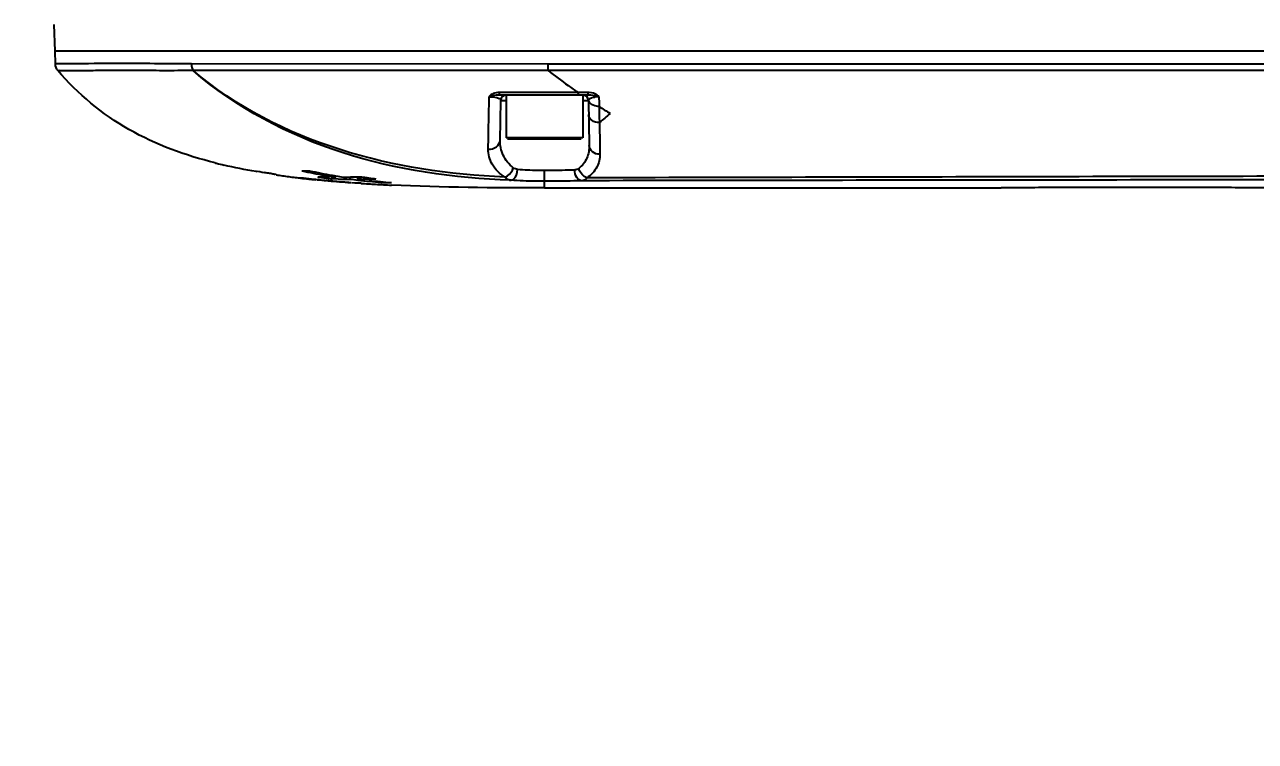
# Model space of a CAD drawing. Header units: millimetres. Extents: x 5828 to 6704, y 123 to 421.
# Drawn here: x 6584.78 to 6592.28, y 226.99 to 231.36 of the extents above; entities that cross this region are included whole.
import ezdxf

# ---------------------------------------------------------------- set-up
doc = ezdxf.new("R2010")
doc.units = ezdxf.units.MM
for name, color, linetype in [('外形图', 7, 'Continuous'), ('尺寸标注', 7, 'Continuous'), ('运动范围', 7, 'Continuous')]:
    doc.layers.add(name, color=color, linetype=linetype)
doc.styles.add('微软雅黑', font='msyh.ttc', dxfattribs={"height": 1.5})
doc.dimstyles.new('尺寸标注_1_15比例', dxfattribs={"dimtxt": 1.5, "dimasz": 1.25, "dimexe": 0.5, "dimexo": 0.4, "dimgap": 0.5, "dimtad": 1, "dimdec": 1, "dimlfac": 15, "dimdsep": 46, "dimtxsty": '微软雅黑', "dimcen": 0.09, "dimadec": 0, "dimazin": 0, "dimtp": 0.01, "dimtm": 0.01, "dimtfac": 1, "dimtdec": 1, "dimtofl": 0, "dimtmove": 0, "dimatfit": 3, "dimfxl": 1, "dimtolj": 1, "dimarcsym": 0})

# ---------------------------------------------------------------- blocks, each defined once
blk = doc.blocks.new('*D965')
at = {"layer": 'Defpoints', "color": 0}
for p in [(6560.7519, 234.3658), (6606.9481, 234.3718), (6651.9644, 234.3658), (6642.7754, 228.0485), (6600.0932, 223.893)]:
    blk.add_point(p, dxfattribs=at)
at = {"layer": '尺寸标注', "color": 0, "lineweight": -2}
blk.add_arc((6606.9821, 234.3658), 12.5355, 185.71574, 344.27495, dxfattribs=at)
at = {"layer": '尺寸标注', "color": 0}
for points in [[(6594.717, 233.1277), (6594.3009, 233.107), (6594.4466, 234.3658)], [(6619.2515, 230.922), (6618.8453, 231.0148), (6619.3268, 232.187)]]:
    blk.add_solid(points, dxfattribs=at)
at = {"layer": '尺寸标注', "color": 0, "insert": (6606.0001, 223.1523), "char_height": 1.5, "attachment_point": 5, "rotation": 354.99535, "style": '微软雅黑'}
blk.add_mtext('\\A1;+\\A1;170%%d', dxfattribs=at)

msp = doc.modelspace()

# ---------------------------------------------------------------- linework, layer by layer
at = {"layer": '外形图'}
for p, q in [((6584.9558, 231.3616), (6584.961, 231.1991)), ((6584.961, 231.1991), (6584.9635, 231.1224)), ((6599.6674, 231.1991), (6584.961, 231.1991)), ((6585.0604, 231.1226), (6584.9635, 231.1224)), ((6587.97, 231.1212), (6585.7943, 231.1217)), ((6587.7141, 230.9473), (6587.6722, 230.9473)), ((6588.2132, 230.9325), (6587.6753, 230.9325)), ((6587.7148, 230.9325), (6587.7148, 230.6725)), ((6588.1724, 230.9477), (6588.1523, 230.9477)), ((6588.2125, 230.9478), (6588.1724, 230.9477)), ((6588.1814, 230.9325), (6588.1814, 230.6725)), ((6587.6081, 230.811), (6587.6096, 230.9004)), ((6587.6096, 230.9004), (6587.61, 230.9222)), ((6587.6766, 230.6558), (6587.6809, 230.8997)), ((6587.6809, 230.8997), (6587.7148, 230.8997)), ((6588.1814, 230.8997), (6588.2153, 230.8997)), ((6588.2153, 230.8997), (6588.2202, 230.6242)), ((6588.2797, 230.9219), (6588.2804, 230.8819)), ((6588.2804, 230.8819), (6588.2807, 230.8623)), ((6588.2807, 230.8623), (6588.2812, 230.8292)), ((6587.6064, 230.7067), (6587.6081, 230.811)), ((6588.2812, 230.8292), (6588.2818, 230.7971)), ((6588.2818, 230.7971), (6588.2823, 230.7644)), ((6588.2823, 230.7644), (6588.2846, 230.6251)), ((6588.1814, 230.6725), (6587.7148, 230.6725)), ((6587.7214, 230.6658), (6588.1705, 230.6658)), ((6588.2846, 230.6252), (6588.2855, 230.571)), ((6586.1966, 230.4642), (6586.1885, 230.4656)), ((6586.1966, 230.4642), (6586.1886, 230.4662)), ((6586.1966, 230.4642), (6586.1966, 230.4682)), ((6586.2641, 230.4557), (6586.2379, 230.4605)), ((6586.3107, 230.4495), (6586.3107, 230.4459)), ((6586.4268, 230.4303), (6586.4284, 230.4301)), ((6586.4268, 230.4303), (6586.4284, 230.4301)), ((6586.4616, 230.4274), (6586.469, 230.4272)), ((6586.4616, 230.4274), (6586.4671, 230.4272)), ((6586.4671, 230.4272), (6586.469, 230.4271)), ((6586.5498, 230.4169), (6586.5441, 230.4173)), ((6586.6289, 230.4099), (6586.6184, 230.4109)), ((6586.6289, 230.4099), (6586.6184, 230.4108)), ((6586.6531, 230.4213), (6586.6531, 230.4326)), ((6586.6895, 230.4206), (6586.6531, 230.4213)), ((6586.6742, 230.4209), (6586.6531, 230.4213)), ((6586.6895, 230.4206), (6586.6742, 230.4209)), ((6586.6744, 230.4324), (6586.6744, 230.4402)), ((6586.7627, 230.4201), (6586.7627, 230.4343)), ((6586.766, 230.3999), (6586.766, 230.3987)), ((6586.8093, 230.4338), (6586.8309, 230.4343)), ((6586.8096, 230.4202), (6586.8096, 230.4343)), ((6586.831, 230.4204), (6586.8096, 230.4202)), ((6586.831, 230.4204), (6586.8096, 230.4202)), ((6587.9481, 230.3658), (6587.9481, 230.472)), ((6586.8288, 230.3946), (6586.771, 230.3976)), ((6586.7911, 230.3962), (6586.771, 230.3976)), ((6586.8083, 230.395), (6586.7911, 230.3962)), ((6586.8287, 230.3937), (6586.8083, 230.395)), ((6587.9481, 230.3658), (6590.7322, 230.3658)), ((6591.8148, 230.3687), (6591.2814, 230.3687))]:
    msp.add_line(p, q, dxfattribs=at)
for centre, radius, start, end in [((6585.0301, 231.1245), 0.0667, 181.8549, 220.74623), ((6590.199, 233.9256), 3.6132, 231.91304, 234.32271), ((6587.7142, 230.8991), 0.0333, 90, 179), ((6590.512, 234.3581), 4.1471, 234.29547, 235.32083), ((6588.7498, 230.9577), 0.5975, 180.96239, 181.75227), ((6588.182, 230.8991), 0.0333, 1, 90), ((6588.7808, 230.9578), 0.5684, 181.01151, 181.84505), ((6588.2126, 230.821), 0.1268, 86.2534, 90.03224), ((6588.2794, 230.7375), 0.1844, 89.87854, 97.95476), ((6590.5385, 234.389), 4.1876, 237.37269, 238.461), ((6590.09, 228.6934), 2.7489, 129.32063, 131.11593), ((6586.6506, 233.3154), 2.8859, 255.74, 255.9075), ((6586.6753, 233.4148), 2.9883, 255.9118, 256.80029), ((6586.9495, 234.6937), 4.292, 259.89764, 261.4403), ((6587.0066, 235.1913), 4.7961, 261.65733, 262.122), ((6587.0399, 235.4318), 5.039, 262.12192, 262.56601), ((6587.0731, 235.6864), 5.2957, 262.56594, 262.99035), ((6587.0947, 235.871), 5.4815, 262.96313, 263.27085), ((6586.4829, 230.8931), 0.4662, 263.27654, 267.37269), ((6587.1197, 236.083), 5.695, 263.27082, 263.56833), ((6586.4373, 234.9288), 4.4587, 270.39871, 271.00205), ((6587.1104, 233.3976), 2.997, 257.62972, 260.3094), ((6586.4838, 230.9126), 0.4857, 268.24595, 269.40833), ((6587.1685, 236.3294), 5.9426, 263.33531, 263.96886), ((6587.1447, 236.3046), 5.9179, 263.56831, 263.85591), ((6586.9242, 234.1551), 3.7573, 263.69142, 263.88938), ((6587.1247, 233.2097), 2.8058, 257.45651, 258.89356), ((6587.0517, 235.3508), 4.9597, 263.89519, 264.2307), ((6587.2076, 236.6961), 6.3114, 263.96548, 264.23517), ((6587.2288, 237.0227), 6.64, 264.22951, 264.72598), ((6586.6635, 234.8331), 4.4006, 268.71523, 269.18842), ((6587.1358, 234.2335), 3.8427, 261.45494, 261.89887), ((6587.2583, 237.206), 6.8239, 264.24243, 265.04956), ((6587.1785, 233.4837), 3.0851, 258.89284, 260.18925), ((6587.1598, 234.402), 4.0128, 261.89882, 262.32303), ((6586.6697, 235.2718), 4.8394, 269.1882, 269.62055), ((6587.1918, 233.8628), 3.4692, 260.27666, 261.42184), ((6587.1838, 234.5798), 4.1923, 262.32297, 262.72831), ((6587.2879, 237.6706), 7.2905, 264.81383, 265.35244), ((6587.2145, 233.6888), 3.2933, 260.17992, 260.58168), ((6587.3347, 238.0872), 7.7083, 265.04884, 265.7694), ((6587.2415, 233.8529), 3.4597, 260.58493, 261.35177), ((6586.7679, 236.0398), 5.6197, 269.20043, 269.94663), ((6587.3424, 238.3398), 7.962, 265.35219, 265.84901), ((6586.6605, 237.7676), 7.3353, 270.47524, 271.16281), ((6587.3083, 234.6964), 4.311, 262.72849, 263.34791), ((6587.3347, 234.9205), 4.5367, 263.34492, 263.59025), ((6587.3714, 235.2528), 4.8709, 263.59765, 264.44498), ((6587.3879, 233.9985), 3.6075, 261.11755, 262.53431), ((6586.7514, 239.2361), 8.8161, 270.51685, 271.08998), ((6587.4124, 235.1827), 4.8005, 263.61055, 264.43436), ((6587.428, 235.834), 5.4549, 264.44378, 265.16959), ((6587.4676, 235.7495), 5.3701, 264.43381, 265.1715), ((6587.4501, 240.0404), 9.6667, 266.31475, 266.84135), ((6587.5171, 241.2592), 10.8874, 266.84231, 267.35574), ((6586.9831, 238.549), 8.1506, 269.89857, 270.22859)]:
    msp.add_arc(centre, radius, start, end, dxfattribs=at)
for points, knots in [([(6585.8052, 231.0813), (6585.7435, 231.081), (6585.627, 231.0808), (6585.463, 231.0812), (6585.3212, 231.0814), (6585.2033, 231.081), (6585.1205, 231.0805), (6585.0669, 231.0805), (6585.0365, 231.0804), (6585.0128, 231.0809), (6584.9954, 231.0802), (6584.9857, 231.0819), (6584.9805, 231.0803), (6584.9796, 231.081)], [0, 0, 0, 0, 0.223976, 0.423478, 0.595879, 0.739114, 0.852074, 0.896882, 0.933752, 0.96259, 0.983306, 0.995806, 1, 1, 1, 1]), ([(6585.9397, 230.5184), (6585.7575, 230.5647), (6585.3986, 230.693), (6585.1021, 230.9388), (6584.9796, 231.081)], [0, 0, 0, 0, 0.500345, 1, 1, 1, 1]), ([(6585.7943, 231.1217), (6585.6439, 231.123), (6585.3993, 231.1254), (6585.1546, 231.1233), (6585.0604, 231.1226)], [0, 0, 0, 0, 0.614721, 1, 1, 1, 1]), ([(6587.7416, 230.4132), (6587.3949, 230.4259), (6586.7004, 230.5222), (6586.0664, 230.8547), (6585.8052, 231.0813)], [0, 0, 0, 0, 0.500784, 1, 1, 1, 1]), ([(6587.9702, 231.0817), (6587.7702, 231.0804), (6587.378, 231.0822), (6586.6564, 231.0817), (6586.1348, 231.0815), (6585.8054, 231.0814)], [0, 0, 0, 0, 0.277139, 0.543521, 1, 1, 1, 1]), ([(6587.707, 230.4319), (6587.3672, 230.4468), (6586.6885, 230.5449), (6586.0633, 230.8615), (6585.8054, 231.0814)], [0, 0, 0, 0, 0.500857, 1, 1, 1, 1]), ([(6598.8795, 231.1374), (6598.4253, 231.1184), (6597.5158, 231.1097), (6596.1521, 231.1266), (6594.7882, 231.1241), (6593.4246, 231.1197), (6592.0609, 231.1206), (6590.2427, 231.1206), (6588.879, 231.1207), (6587.97, 231.1212)], [0, 0, 0, 0, 0.124989, 0.250027, 0.375032, 0.500024, 0.625022, 0.750018, 1, 1, 1, 1]), ([(6587.9702, 231.0817), (6587.9701, 231.0846), (6587.97, 231.0978), (6587.97, 231.111), (6587.97, 231.1212)], [0, 0, 0, 0, 0.2243, 1, 1, 1, 1]), ([(6598.8814, 231.0933), (6598.4272, 231.0744), (6597.5173, 231.0846), (6596.1536, 231.0801), (6594.7896, 231.0819), (6593.4256, 231.0816), (6592.0617, 231.0819), (6590.2433, 231.0818), (6588.8794, 231.0821), (6587.9702, 231.0817)], [0, 0, 0, 0, 0.125008, 0.250011, 0.375016, 0.500018, 0.625018, 0.750015, 1, 1, 1, 1]), ([(6587.6722, 230.9473), (6587.6595, 230.9473), (6587.6425, 230.9449), (6587.6274, 230.9377), (6587.6241, 230.9357)], [0, 0, 0, 0, 0.763683, 1, 1, 1, 1]), ([(6587.6753, 230.9325), (6587.6751, 230.9325), (6587.6733, 230.9346), (6587.6734, 230.9371), (6587.6731, 230.9393)], [0, 0, 0, 0, 0.100577, 1, 1, 1, 1]), ([(6588.153, 230.9325), (6588.1524, 230.9325), (6588.1533, 230.9362), (6588.1526, 230.9377), (6588.1525, 230.9395)], [0, 0, 0, 0, 0.256556, 1, 1, 1, 1]), ([(6588.2132, 230.9325), (6588.2126, 230.9325), (6588.2135, 230.9362), (6588.2127, 230.9377), (6588.2127, 230.9395)], [0, 0, 0, 0, 0.256755, 1, 1, 1, 1]), ([(6588.28, 230.9219), (6588.2631, 230.9247), (6588.2412, 230.9311), (6588.2186, 230.9325), (6588.2132, 230.9325)], [0, 0, 0, 0, 0.760738, 1, 1, 1, 1]), ([(6588.2797, 230.9219), (6588.2769, 230.926), (6588.2604, 230.9409), (6588.2377, 230.9464), (6588.2208, 230.9475)], [0, 0, 0, 0, 0.227932, 1, 1, 1, 1]), ([(6587.61, 230.9222), (6587.6255, 230.9227), (6587.6484, 230.9212), (6587.671, 230.9132), (6587.6766, 230.9082)], [0, 0, 0, 0, 0.674236, 1, 1, 1, 1]), ([(6588.2153, 230.8997), (6588.2153, 230.9002), (6588.2153, 230.9011), (6588.2157, 230.9021), (6588.216, 230.9025)], [0, 0, 0, 0, 0.480838, 1, 1, 1, 1]), ([(6588.2215, 230.9095), (6588.2223, 230.9101), (6588.2262, 230.9126), (6588.2305, 230.9144), (6588.234, 230.9156)], [0, 0, 0, 0, 0.205963, 1, 1, 1, 1]), ([(6588.2807, 230.8623), (6588.2755, 230.8623), (6588.2563, 230.8639), (6588.2369, 230.872), (6588.227, 230.882)], [0, 0, 0, 0, 0.269874, 1, 1, 1, 1]), ([(6588.234, 230.9156), (6588.2354, 230.916), (6588.2419, 230.9181), (6588.2485, 230.9193), (6588.2538, 230.9201)], [0, 0, 0, 0, 0.209062, 1, 1, 1, 1]), ([(6588.2823, 230.7644), (6588.2663, 230.7645), (6588.2358, 230.7714), (6588.2171, 230.7996), (6588.2169, 230.8127)], [0, 0, 0, 0, 0.551494, 1, 1, 1, 1]), ([(6587.6046, 230.6032), (6587.6047, 230.6116), (6587.6053, 230.6461), (6587.6059, 230.6806), (6587.6064, 230.7067)], [0, 0, 0, 0, 0.242666, 1, 1, 1, 1]), ([(6587.6046, 230.6032), (6587.6219, 230.602), (6587.6564, 230.6091), (6587.6763, 230.6409), (6587.6766, 230.6558)], [0, 0, 0, 0, 0.53774, 1, 1, 1, 1]), ([(6587.7574, 230.4886), (6587.7314, 230.5091), (6587.6888, 230.5603), (6587.6761, 230.6253), (6587.6766, 230.6558)], [0, 0, 0, 0, 0.521033, 1, 1, 1, 1]), ([(6588.2202, 230.6242), (6588.2206, 230.5984), (6588.2117, 230.5445), (6588.1774, 230.5012), (6588.1564, 230.4842)], [0, 0, 0, 0, 0.48833, 1, 1, 1, 1]), ([(6588.2855, 230.571), (6588.2693, 230.5712), (6588.2377, 230.58), (6588.2204, 230.6101), (6588.2202, 230.6242)], [0, 0, 0, 0, 0.535552, 1, 1, 1, 1]), ([(6587.707, 230.4319), (6587.6758, 230.4518), (6587.6227, 230.5007), (6587.604, 230.5713), (6587.6046, 230.6032)], [0, 0, 0, 0, 0.537002, 1, 1, 1, 1]), ([(6588.2855, 230.571), (6588.286, 230.5442), (6588.273, 230.4858), (6588.2305, 230.444), (6588.2057, 230.4275)], [0, 0, 0, 0, 0.474224, 1, 1, 1, 1]), ([(6587.707, 230.4319), (6587.7125, 230.434), (6587.7351, 230.4468), (6587.7511, 230.4698), (6587.7574, 230.4886)], [0, 0, 0, 0, 0.229232, 1, 1, 1, 1]), ([(6587.7416, 230.4132), (6587.7469, 230.4133), (6587.7738, 230.4243), (6587.7828, 230.4566), (6587.784, 230.4786)], [0, 0, 0, 0, 0.195377, 1, 1, 1, 1]), ([(6587.9481, 230.472), (6587.9335, 230.472), (6587.8788, 230.4725), (6587.824, 230.4749), (6587.784, 230.4786)], [0, 0, 0, 0, 0.266803, 1, 1, 1, 1]), ([(6588.1318, 230.4755), (6588.1184, 230.4749), (6588.0572, 230.4726), (6587.9959, 230.472), (6587.9481, 230.472)], [0, 0, 0, 0, 0.219131, 1, 1, 1, 1]), ([(6588.1764, 230.4101), (6588.1642, 230.4106), (6588.1385, 230.431), (6588.1323, 230.4596), (6588.1318, 230.4755)], [0, 0, 0, 0, 0.43426, 1, 1, 1, 1]), ([(6588.2057, 230.4275), (6588.2, 230.4296), (6588.1776, 230.4423), (6588.1618, 230.4655), (6588.1564, 230.4842)], [0, 0, 0, 0, 0.236856, 1, 1, 1, 1]), ([(6586.2981, 230.4493), (6586.2961, 230.4497), (6586.2848, 230.4519), (6586.2734, 230.454), (6586.2641, 230.4557)], [0, 0, 0, 0, 0.1796, 1, 1, 1, 1]), ([(6587.707, 230.4319), (6587.7093, 230.4292), (6587.7187, 230.4197), (6587.7319, 230.4142), (6587.7416, 230.4132)], [0, 0, 0, 0, 0.266195, 1, 1, 1, 1]), ([(6587.9481, 230.4065), (6587.9297, 230.4065), (6587.8609, 230.4071), (6587.792, 230.4095), (6587.7416, 230.4132)], [0, 0, 0, 0, 0.266573, 1, 1, 1, 1]), ([(6588.1764, 230.4101), (6588.1597, 230.4094), (6588.0836, 230.4072), (6588.0075, 230.4065), (6587.9481, 230.4065)], [0, 0, 0, 0, 0.219066, 1, 1, 1, 1]), ([(6588.2057, 230.4275), (6588.2038, 230.4249), (6588.1963, 230.416), (6588.1847, 230.4107), (6588.1764, 230.4101)], [0, 0, 0, 0, 0.276514, 1, 1, 1, 1]), ([(6598.8813, 230.4134), (6597.9892, 230.4109), (6596.2048, 230.4156), (6593.5282, 230.4171), (6590.852, 230.4137), (6589.0681, 230.4117), (6588.1764, 230.4101)], [0, 0, 0, 0, 0.250008, 0.500065, 0.75009, 1, 1, 1, 1]), ([(6598.8814, 230.4352), (6597.9917, 230.4317), (6596.2122, 230.4369), (6593.5429, 230.4401), (6590.874, 230.4338), (6589.095, 230.43), (6588.2057, 230.4275)], [0, 0, 0, 0, 0.250013, 0.500074, 0.750099, 1, 1, 1, 1]), ([(6591.2814, 230.3687), (6591.2113, 230.3687), (6591.0818, 230.3682), (6590.9126, 230.3681), (6590.7997, 230.3654), (6590.7461, 230.3668), (6590.7322, 230.3658)], [0, 0, 0, 0, 0.383088, 0.707546, 0.924051, 1, 1, 1, 1]), ([(6592.364, 230.3658), (6592.3502, 230.3669), (6592.2965, 230.3652), (6592.1837, 230.3682), (6592.0144, 230.3681), (6591.8849, 230.3687), (6591.8148, 230.3687)], [0, 0, 0, 0, 0.075937, 0.292445, 0.616918, 1, 1, 1, 1])]:
    msp.add_open_spline(points, degree=3, knots=knots, dxfattribs=at)
for points in [[(6585.7943, 231.1217), (6585.7946, 231.1078), (6585.7981, 231.0932), (6585.8054, 231.0814)], [(6587.6241, 230.9357), (6587.6185, 230.9323), (6587.6132, 230.9278), (6587.61, 230.9222)], [(6587.6306, 230.9264), (6587.6237, 230.925), (6587.6169, 230.9236), (6587.61, 230.9222)], [(6587.6753, 230.9325), (6587.6603, 230.9325), (6587.6453, 230.9295), (6587.6306, 230.9264)], [(6587.6731, 230.9393), (6587.6727, 230.9419), (6587.6724, 230.9446), (6587.6722, 230.9473)], [(6588.1524, 230.9477), (6588.0063, 230.9474), (6587.8602, 230.9473), (6587.7141, 230.9473)], [(6588.1983, 230.9285), (6588.1936, 230.9311), (6588.1881, 230.9325), (6588.1827, 230.9325)], [(6588.2158, 230.9025), (6588.2147, 230.9129), (6588.2076, 230.9236), (6588.1983, 230.9285)], [(6587.6766, 230.9082), (6587.6789, 230.9061), (6587.6809, 230.9029), (6587.6809, 230.8997)], [(6588.2158, 230.9025), (6588.2167, 230.9054), (6588.2191, 230.9078), (6588.2215, 230.9095)], [(6588.227, 230.882), (6588.2216, 230.8876), (6588.2172, 230.8948), (6588.2158, 230.9025)], [(6586.1885, 230.4656), (6586.123, 230.4771), (6586.0577, 230.4902), (6585.9929, 230.5054)], [(6587.784, 230.4786), (6587.7746, 230.4794), (6587.7649, 230.4827), (6587.7574, 230.4886)], [(6588.1564, 230.4842), (6588.1496, 230.4788), (6588.1405, 230.4759), (6588.1318, 230.4755)], [(6586.3044, 230.448), (6586.3023, 230.4484), (6586.3002, 230.4489), (6586.2981, 230.4493)], [(6587.9481, 230.3658), (6587.637, 230.3658), (6587.3257, 230.3691), (6587.0148, 230.3834)]]:
    msp.add_open_spline(points, degree=3, dxfattribs=at)
at = {"layer": '运动范围', "color": 0}
msp.add_arc((6606.9481, 234.3658), 36.38, 10, 350, dxfattribs=at)

# ---------------------------------------------------------------- dimensions: what is measured, and where the dimension line sits
at = {"layer": '尺寸标注'}
dim = msp.add_angular_dim_2l(base=(6600.0932, 223.893), line1=((6560.7519, 234.3658), (6651.9644, 234.3658)), line2=((6642.7754, 228.0485), (6606.9481, 234.3718)), text='\\A1;+<>', dimstyle='尺寸标注_1_15比例', override={"dimtxsty": '微软雅黑'}, dxfattribs=at)
dim.commit()
dim.dimension.update_dxf_attribs({"geometry": '*D965', "text_midpoint": (6605.8885, 221.8781), "dimtype": 162})

doc.saveas('drawing.dxf')
